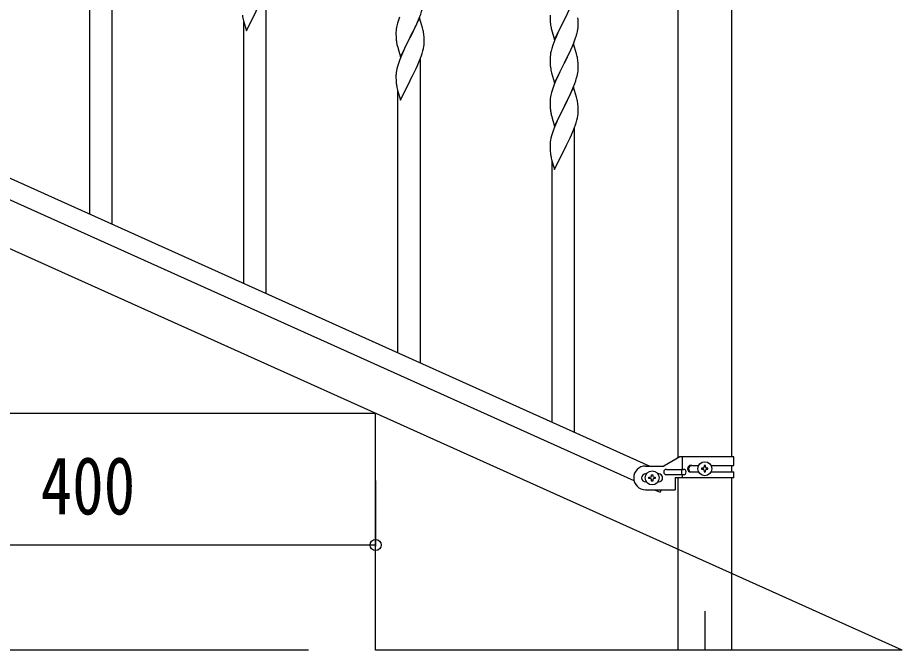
# Model space of a CAD drawing. Units: millimetres, scale not verified. Extents: x -4015 to 4015, y -2862 to 2860.
# Drawn here: x 758 to 1430, y -1990 to -1509 of the extents above; entities that cross this region are included whole.
import ezdxf
from ezdxf.enums import TextEntityAlignment as Align

# ---------------------------------------------------------------- set-up
doc = ezdxf.new("R2010")
doc.units = ezdxf.units.MM
doc.header["$LTSCALE"] = 10
for name, color, linetype in [('0-2_YKK_12', 2, 'Continuous'), ('0-3_YKK_A1', 4, 'Continuous'), ('0-4_YKK_D', 6, 'Continuous')]:
    doc.layers.add(name, color=color, linetype=linetype)
doc.styles.add('ＭＳ ゴシック', font='')
doc.styles.get('ＭＳ ゴシック').set_extended_font_data('MS Gothic')

msp = doc.modelspace()

# ---------------------------------------------------------------- linework, layer by layer
at = {"layer": '0-2_YKK_12'}
msp.add_line((1279.69, -1960.24), (1279.69, -1989.9), dxfattribs=at)
at = {"layer": '0-3_YKK_A1'}
for p, q in [((1259.44, -1843.71), (1259.44, -1059.9)), ((1299.94, -1059.9), (1299.94, -1842.92)), ((829.69, -1666.14), (829.69, -1434.86)), ((812.69, -1658.49), (812.69, -1460.07)), ((946.69, -1718.79), (946.69, -1487.52)), ((929.69, -1711.14), (929.69, -1512.73)), ((533.46, -1532.86), (1237.96, -1849.92)), ((521.41, -1543.88), (1225.92, -1860.95)), ((1063.69, -1771.45), (1063.69, -1540.17)), ((1046.69, -1763.8), (1046.69, -1565.38)), ((1180.69, -1824.1), (1180.69, -1592.83)), ((1163.69, -1816.45), (1163.69, -1618.04)), ((1260.81, -1842.92), (1248.69, -1849.92)), ((1301.69, -1842.92), (1260.81, -1842.92)), ((1262.72, -1852.42), (1262.72, -1842.92)), ((1301.69, -1849.42), (1301.69, -1842.92)), ((1234.69, -1849.92), (1248.69, -1849.92)), ((1250.49, -1852.42), (1263.57, -1852.42)), ((1262.16, -1856.42), (1262.16, -1852.42)), ((1269.09, -1849.42), (1275.02, -1849.42)), ((1278.25, -1851.44), (1277.29, -1851.44)), ((1281.13, -1852.4), (1282.09, -1852.4)), ((1284.36, -1849.42), (1301.69, -1849.42)), ((1299.94, -1849.42), (1299.94, -1854.42)), ((1235.32, -1855.92), (1234.69, -1855.92)), ((1238.25, -1859.4), (1237.29, -1859.4)), ((1241.13, -1858.44), (1242.09, -1858.44)), ((1244.69, -1855.92), (1244.06, -1855.92)), ((1250.49, -1856.42), (1263.57, -1856.42)), ((1257.19, -1858.92), (1257.19, -1867.92)), ((1301.69, -1858.92), (1257.19, -1858.92)), ((1259.44, -1989.9), (1259.44, -1858.92)), ((1262.72, -1858.92), (1262.72, -1856.42)), ((1269.09, -1854.42), (1275.01, -1854.42)), ((1284.36, -1854.42), (1301.69, -1854.42)), ((1299.94, -1858.92), (1299.94, -1989.9)), ((1301.69, -1858.92), (1301.69, -1854.42)), ((1235.32, -1861.92), (1234.69, -1861.92)), ((1244.69, -1861.92), (1244.06, -1861.92)), ((1234.69, -1867.92), (1257.19, -1867.92)), ((1241.41, -1867.92), (1245.73, -1869.86)), ((1246.6, -1867.92), (1245.73, -1869.86))]:
    msp.add_line(p, q, dxfattribs=at)
for points in [[(928.91, -1509.77), (929.12, -1510.71), (929.37, -1511.66), (931.64, -1519.31), (938.86, -1504.45), (939.03, -1504.12), (940.75, -1500.74), (942.47, -1497.22), (943.37, -1495.33), (944.48, -1492.89), (945.55, -1490.38), (946.75, -1487.34), (947.48, -1485.32), (947.97, -1483.83), (948.54, -1481.87), (949, -1479.98), (949.27, -1478.62), (949.46, -1477.3)], [(1045.91, -1529.55), (1046.12, -1530.49), (1046.44, -1531.69), (1046.8, -1532.96), (1048.64, -1539.09), (1055.86, -1524.24), (1056.03, -1523.91), (1057.75, -1520.52), (1059.7, -1516.54), (1060.37, -1515.12), (1061.48, -1512.67), (1062.76, -1509.66), (1063.94, -1506.62), (1064.65, -1504.61), (1065.12, -1503.12), (1065.67, -1501.18), (1066, -1499.77), (1066.27, -1498.4), (1066.46, -1497.09)], [(1180.09, -1496.29), (1172.86, -1511.15), (1172.7, -1511.48), (1170.35, -1516.14), (1168.59, -1519.79), (1168.14, -1520.75), (1167.03, -1523.21), (1165.76, -1526.23), (1164.97, -1528.26), (1164.25, -1530.28), (1163.46, -1532.76), (1162.94, -1534.68), (1162.63, -1536.08), (1162.39, -1537.43), (1162.23, -1538.73), (1162.17, -1539.56), (1162.14, -1540.36), (1162.16, -1542.22), (1162.19, -1543.23), (1162.24, -1544.17), (1162.34, -1545.61), (1162.49, -1546.93)], [(1063.09, -1509.38), (1055.86, -1524.24), (1055.52, -1524.91), (1052.25, -1531.47), (1051.14, -1533.84), (1050.03, -1536.3), (1048.56, -1539.83), (1047.79, -1541.85)], [(1065.82, -1518.92), (1065.6, -1517.98), (1065.35, -1517.02), (1063.09, -1509.38)], [(1162.14, -1507.49), (1162.16, -1509.35), (1162.19, -1510.36), (1162.24, -1511.3), (1162.34, -1512.74), (1162.49, -1514.05), (1162.63, -1515.04), (1162.81, -1516), (1162.91, -1516.47), (1163.12, -1517.41), (1163.37, -1518.36), (1165.64, -1526.01), (1172.86, -1511.15), (1173.03, -1510.82), (1174.96, -1507.02)], [(1183.56, -1515.62), (1183.58, -1514.82), (1183.58, -1513.67), (1183.53, -1511.94), (1183.47, -1510.7), (1183.36, -1509.29)], [(1046.76, -1511.99), (1046.32, -1513.46), (1045.83, -1515.37), (1045.54, -1516.75), (1045.32, -1518.09)], [(1182.67, -1520.97), (1183, -1519.55), (1183.27, -1518.19), (1183.46, -1516.87)], [(1045.19, -1519.37), (1045.15, -1520.18), (1045.14, -1520.58), (1045.16, -1522.44), (1045.19, -1523.45), (1045.24, -1524.39), (1045.32, -1525.55)], [(1066.56, -1528.7), (1066.58, -1527.9), (1066.58, -1526.76), (1066.53, -1525.03), (1066.47, -1523.79), (1066.36, -1522.37)], [(1162.86, -1549.11), (1163.12, -1550.28), (1163.37, -1551.24), (1165.64, -1558.88), (1172.86, -1544.02), (1173.03, -1543.69), (1174.75, -1540.31), (1176.25, -1537.25), (1177.14, -1535.38), (1178.69, -1531.96), (1179.13, -1530.96), (1180.17, -1528.43), (1181.3, -1525.4), (1181.97, -1523.4)], [(1045.91, -1562.42), (1046.12, -1563.36), (1046.37, -1564.32), (1048.64, -1571.96), (1055.86, -1557.11), (1056.03, -1556.78), (1057.75, -1553.39), (1059.47, -1549.88), (1060.37, -1547.99), (1061.48, -1545.54), (1062.55, -1543.03), (1063.75, -1539.99), (1064.48, -1537.98), (1064.97, -1536.48), (1065.54, -1534.53), (1066, -1532.64), (1066.27, -1531.27), (1066.46, -1529.96)], [(1180.09, -1529.16), (1172.86, -1544.02), (1172.7, -1544.35), (1169.7, -1550.34), (1168.59, -1552.66), (1167.47, -1555.09), (1166.39, -1557.59), (1165.36, -1560.12), (1164.79, -1561.64)], [(1182.82, -1538.7), (1182.6, -1537.76), (1182.35, -1536.81), (1180.09, -1529.16)], [(1046.76, -1544.86), (1046.32, -1546.33), (1045.83, -1548.24), (1045.54, -1549.62), (1045.32, -1550.95)], [(1183.56, -1548.49), (1183.58, -1547.69), (1183.58, -1546.54), (1183.53, -1544.81), (1183.47, -1543.57), (1183.36, -1542.16)], [(1162.91, -1582.21), (1163.12, -1583.15), (1163.44, -1584.35), (1163.8, -1585.62), (1165.64, -1591.75), (1172.86, -1576.89), (1173.03, -1576.56), (1174.75, -1573.18), (1176.7, -1569.2), (1177.37, -1567.77), (1178.48, -1565.33), (1179.76, -1562.32), (1180.94, -1559.28), (1181.65, -1557.27), (1182.12, -1555.78), (1182.67, -1553.84), (1183, -1552.43), (1183.27, -1551.06), (1183.46, -1549.74)], [(1045.19, -1552.23), (1045.15, -1553.04), (1045.14, -1553.44), (1045.16, -1555.3), (1045.19, -1556.31), (1045.24, -1557.25), (1045.32, -1558.42)], [(1163.76, -1564.64), (1163.32, -1566.12), (1162.83, -1568.03), (1162.54, -1569.41), (1162.32, -1570.74)], [(1180.09, -1562.04), (1172.86, -1576.89), (1172.52, -1577.56), (1169.25, -1584.12), (1168.14, -1586.49), (1167.03, -1588.95), (1165.56, -1592.48), (1164.79, -1594.51)], [(1182.82, -1571.58), (1182.6, -1570.64), (1182.35, -1569.68), (1180.09, -1562.04)], [(1162.19, -1572.02), (1162.15, -1572.84), (1162.14, -1573.23), (1162.16, -1575.09), (1162.19, -1576.1), (1162.24, -1577.04), (1162.32, -1578.21)], [(1183.56, -1581.36), (1183.58, -1580.56), (1183.58, -1579.41), (1183.53, -1577.68), (1183.47, -1576.44), (1183.36, -1575.03)], [(1162.91, -1615.08), (1163.12, -1616.02), (1163.37, -1616.97), (1165.64, -1624.62), (1172.86, -1609.76), (1173.03, -1609.43), (1174.75, -1606.05), (1176.47, -1602.53), (1177.37, -1600.64), (1178.48, -1598.2), (1179.55, -1595.69), (1180.75, -1592.65), (1181.48, -1590.63), (1181.97, -1589.14), (1182.54, -1587.19), (1183, -1585.29), (1183.27, -1583.93), (1183.46, -1582.61)], [(1163.76, -1597.51), (1163.32, -1598.98), (1162.83, -1600.89), (1162.54, -1602.28), (1162.32, -1603.61)], [(1162.19, -1604.89), (1162.15, -1605.7), (1162.14, -1606.1), (1162.16, -1607.96), (1162.19, -1608.97), (1162.24, -1609.91), (1162.32, -1611.07)], [(1429.69, -1989.9), (629.69, -1629.9), (229.69, -1629.9)], [(1029.69, -1809.9), (629.69, -1809.9), (629.69, -1629.9)], [(1429.69, -1989.9), (1029.69, -1989.9), (1029.69, -1809.9)], [(1277.29, -1851.44), (1277.29, -1852.4), (1278.25, -1852.4)], [(1280.17, -1850.48), (1280.17, -1849.52), (1279.21, -1849.52), (1279.21, -1850.48)], [(1279.21, -1853.36), (1279.21, -1854.32), (1280.17, -1854.32), (1280.17, -1853.36)], [(1282.09, -1852.4), (1282.09, -1851.44), (1281.13, -1851.44)], [(1237.29, -1859.4), (1237.29, -1858.44), (1238.25, -1858.44)], [(1239.21, -1857.48), (1239.21, -1856.52), (1240.17, -1856.52), (1240.17, -1857.48)], [(1240.17, -1860.36), (1240.17, -1861.32), (1239.21, -1861.32), (1239.21, -1860.36)], [(1242.09, -1858.44), (1242.09, -1859.4), (1241.13, -1859.4)]]:
    msp.add_lwpolyline(points, dxfattribs=at)
for centre in [(1279.69, -1851.92), (1239.69, -1858.92)]:
    msp.add_circle(centre, 5.3, dxfattribs=at)
for centre, radius, start, end in [((988.98, -1498.06), 61.2, 188.73397, 191.02572), ((1122.43, -1536.23), 79.46, 159.94312, 162.23488), ((1077.18, -1521.98), 32.09, 173.04137, 175.33313), ((1152.14, -1513.62), 31.49, 354.07159, 356.36334), ((1024.33, -1527.63), 42.39, 9.56096, 11.85272), ((1021.56, -1527.23), 45.06, 6.18616, 8.47791), ((1121.57, -1504.69), 63.23, 342.78424, 345.07599), ((1085.16, -1522.1), 39.99, 184.955, 187.24675), ((1105.95, -1517.85), 61.18, 188.73798, 191.02974), ((1035.15, -1526.7), 31.48, 354.06969, 356.36145), ((1122.4, -1569.1), 79.44, 159.93728, 162.22903), ((1141.34, -1547.41), 42.38, 9.5641, 11.85586), ((1138.55, -1547.01), 45.07, 6.18413, 8.47589), ((1077.14, -1554.84), 32.06, 173.03459, 175.32634), ((1217.09, -1538.77), 55.21, 188.49987, 190.79162), ((1152.13, -1546.49), 31.5, 354.07349, 356.36524), ((1085.2, -1554.96), 40.03, 184.94929, 187.24105), ((1105.98, -1550.72), 61.2, 188.73397, 191.02572), ((1239.43, -1588.89), 79.46, 159.94312, 162.23488), ((1194.18, -1574.63), 32.09, 173.04137, 175.33313), ((1141.33, -1580.28), 42.39, 9.56096, 11.85272), ((1202.16, -1574.75), 39.99, 184.955, 187.24675), ((1138.56, -1579.88), 45.06, 6.18616, 8.47791), ((1222.95, -1570.5), 61.18, 188.73798, 191.02974), ((1152.15, -1579.36), 31.48, 354.06969, 356.36145), ((1239.4, -1621.76), 79.44, 159.93728, 162.22903), ((1194.14, -1607.5), 32.06, 173.03459, 175.32634), ((1202.2, -1607.62), 40.03, 184.94929, 187.24105), ((1222.98, -1603.37), 61.2, 188.73397, 191.02572), ((1234.69, -1858.92), 9, 90, 270), ((1250.49, -1854.42), 2, 90, 270), ((1263.57, -1854.42), 2, 270, 90), ((1269.09, -1851.92), 2.5, 90, 270), ((1269.84, -1851.92), 2.5, 90, 270), ((1278.25, -1850.48), 0.96, 270, 0), ((1278.25, -1853.36), 0.96, 0, 90), ((1281.13, -1850.48), 0.96, 180, 270), ((1281.13, -1853.36), 0.96, 90, 180), ((1234.69, -1858.92), 3, 90, 270), ((1238.25, -1857.48), 0.96, 270, 0), ((1238.25, -1860.36), 0.96, 0, 90), ((1241.13, -1857.48), 0.96, 180, 270), ((1241.13, -1860.36), 0.96, 90, 180), ((1244.69, -1858.92), 3, 270, 90)]:
    msp.add_arc(centre, radius, start, end, dxfattribs=at)
at = {"layer": '0-4_YKK_D'}
for p, q in [((1029.69, -1860.9), (1029.69, -1910.9)), ((1029.69, -1909.9), (629.69, -1909.9)), ((978.69, -1989.9), (78.69, -1989.9))]:
    msp.add_line(p, q, dxfattribs=at)
msp.add_circle((1029.69, -1909.9), 4.25, dxfattribs=at)

# ---------------------------------------------------------------- texts
at = {"layer": '0-4_YKK_D', "style": 'ＭＳ ゴシック', "width": 0.8}
msp.add_text('400', height=43.99, dxfattribs=at).set_placement((775.29, -1899.9), align=Align.BOTTOM_LEFT)

doc.saveas('drawing.dxf')
